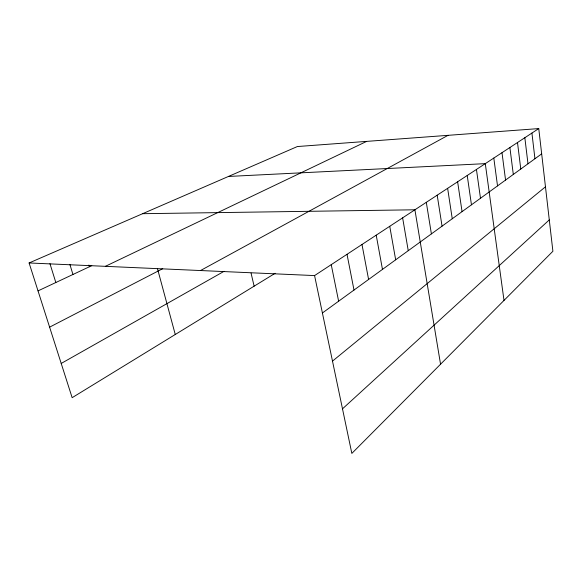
<?xml version="1.0" encoding="UTF-8"?>
<svg xmlns="http://www.w3.org/2000/svg" width="582" height="582" viewBox="0 0 582 582"><rect width="100%" height="100%" fill="white"/><g stroke="black" fill="none" stroke-linecap="round" stroke-linejoin="round"><path stroke-width="0.87" d="M342.492 408.833L549.284 219.909M332.497 361.116L545.465 186.807M322.413 312.978L541.667 153.866M314.571 275.584L538.757 128.586L552.9 251.257L351.841 453.414L314.571 275.584L29.1 262.962L72.146 397.681L275.155 273.285M61.205 363.444L224.07 271.321M200.514 270.543L448.009 135.337M49.608 327.149L162.698 268.688M105.371 266.33L366.675 141.382M38.026 290.884L91.774 265.647M29.1 262.962L297.38 146.54L538.757 128.586M228.428 176.455L485.293 163.644L504.005 300.421M142.619 213.696L414.908 209.789L440.552 364.216M49.95 263.653L55.836 282.525M69.869 264.366L72.946 274.486M88.893 265.05L89.402 266.76M157.431 268.506L175.262 334.497M251.053 273.067L254.123 286.177M331.238 264.657L338.629 301.214M347.018 254.305L354.002 290.054M361.989 244.491L368.595 279.469M376.212 235.164L382.469 269.401M389.744 226.296L395.673 259.819M402.628 217.843L408.251 250.682M426.3 202.325L431.393 233.891M437.191 195.181L442.051 226.158M447.631 188.335L452.258 218.752M457.627 181.78L462.057 211.644M467.222 175.488L471.456 204.82M476.44 169.449L480.485 198.266M493.805 158.057L497.523 185.905M502.004 152.688L505.562 180.071M509.89 147.508L513.309 174.447M517.5 142.525L520.781 169.02M524.84 137.708L527.99 163.789M531.919 133.067L534.945 158.74"/></g></svg>
